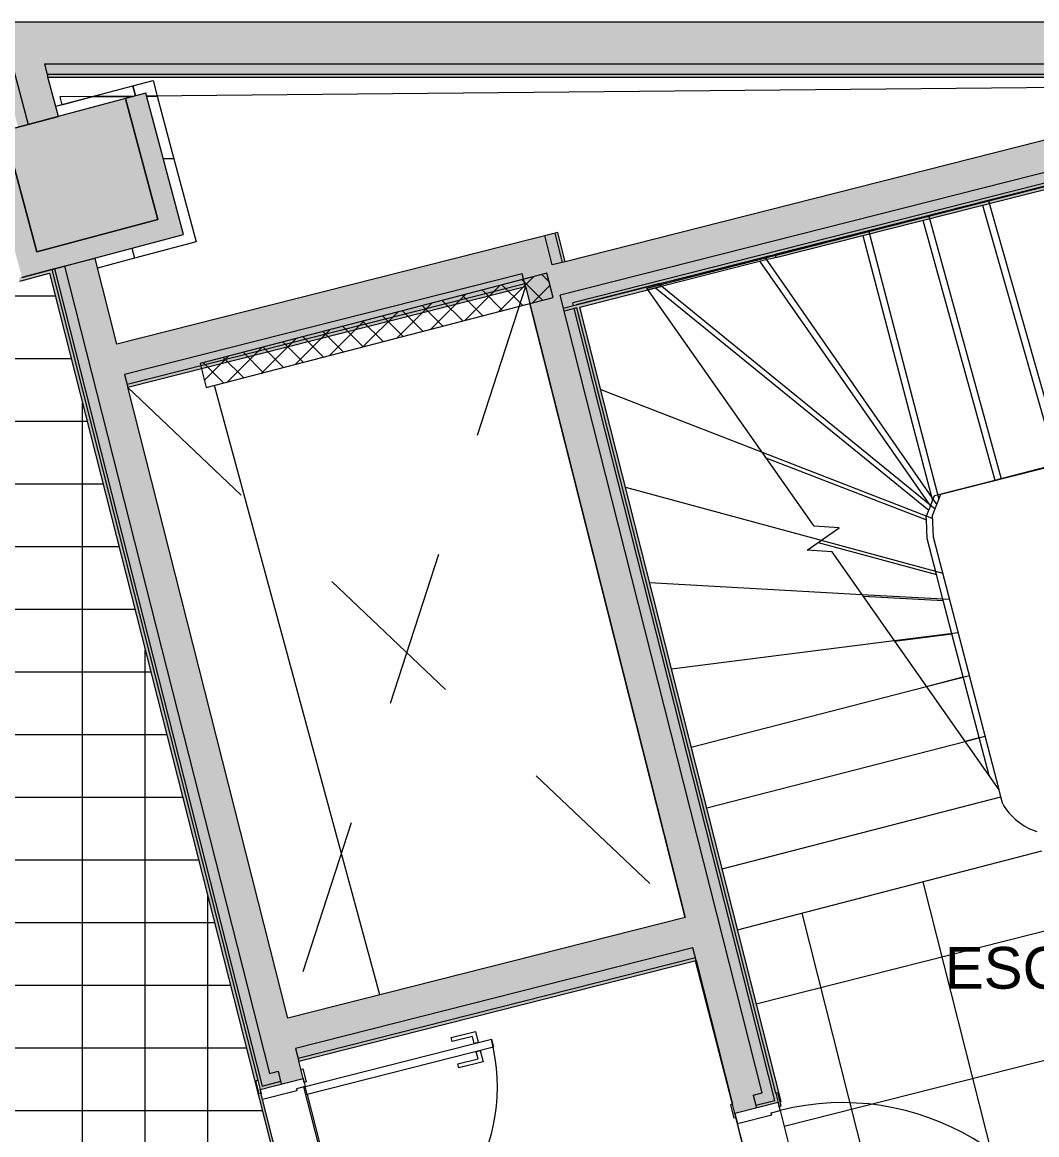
# Model space of a CAD drawing. Header units: metres. Extents: x -227.9 to -140, y 38 to 92.1.
# Drawn here: x -161.39 to -156.53, y 63.78 to 69.11 of the extents above; entities that cross this region are included whole.
import ezdxf

# ---------------------------------------------------------------- set-up
doc = ezdxf.new("R2010")
doc.units = ezdxf.units.M
doc.linetypes.add('JIS_02_0.7', pattern=[1.35, 0.75, -0.6])
doc.linetypes.add('Overhead', pattern=[0.003969, 0.002381, -0.001587])
for name, color, linetype, lineweight in [('A-AREA-IDEN', 7, 'Continuous', 9), ('A-DOOR', 7, 'Continuous', 5), ('A-FLOR', 7, 'Continuous', 5), ('A-FLOR-PATT', 7, 'Continuous', 5), ('A-WALL', 7, 'Continuous', 5), ('A-WALL-PATT', 7, 'Continuous', 13), ('I-WALL', 7, 'Continuous', 5), ('S-COLS', 7, 'Continuous', 5), ('S-STRS', 7, 'Continuous', 5), ('S-STRS-MBND', 7, 'Overhead', 5)]:
    doc.layers.add(name, color=color, linetype=linetype, lineweight=lineweight)
doc.layers.add('A-DETL', color=94, linetype='Continuous', lineweight=5, true_color=0x00a600)
doc.layers.add('A-DETL-MBND', color=9, linetype='Continuous', lineweight=5, true_color=0xc0c0c0)
doc.styles.add('Arial_1', font='arial.ttf', dxfattribs={"height": 0.2})

msp = doc.modelspace()

# ---------------------------------------------------------------- hatches: boundary and pattern name
at = {"layer": 'A-WALL', "true_color": 0xaaaaaa}
msp.add_hatch(color=253, dxfattribs=at).paths.add_polyline_path([(-147.8926, 68.9108), (-147.8556, 68.9108), (-147.8556, 69.1108), (-169.8891, 69.1108), (-169.8891, 68.9108), (-149.5372, 68.9108)])
h = msp.add_hatch(color=253, dxfattribs=at)
h.paths.add_polyline_path([(-147.8556, 68.8608), (-147.8556, 68.9108), (-149.7331, 68.9108), (-149.7204, 68.8608), (-147.8926, 68.8608)])
h.paths.add_polyline_path([(-150.3594, 68.8608), (-149.8236, 68.8608), (-149.8363, 68.9108), (-154.407, 68.9108), (-154.3944, 68.8608), (-151.1817, 68.8608)])
h.paths.add_polyline_path([(-154.5491, 68.8608), (-154.5545, 68.8821), (-154.6387, 68.8608), (-154.6007, 68.8608)])
h.paths.add_polyline_path([(-155.2931, 68.8608), (-155.2496, 68.8608), (-155.0522, 68.9108), (-161.2828, 68.9108), (-161.2694, 68.8608), (-156.1154, 68.8608)])
h.paths.add_polyline_path([(-161.4764, 68.8608), (-161.4247, 68.8608), (-161.438, 68.9108), (-169.8891, 68.9108), (-169.8891, 68.8608), (-161.8714, 68.8608)])
h = msp.add_hatch(color=253, dxfattribs=at)
h.paths.add_polyline_path([(-147.8556, 68.8478), (-147.8556, 68.8608), (-149.6689, 68.8608), (-149.6656, 68.8478), (-147.8926, 68.8478)])
h.paths.add_polyline_path([(-149.8203, 68.8478), (-149.8236, 68.8608), (-154.3944, 68.8608), (-154.3911, 68.8478), (-150.3594, 68.8478)])
h.paths.add_polyline_path([(-156.1154, 68.8478), (-155.301, 68.8478), (-155.2496, 68.8608), (-161.2694, 68.8608), (-161.266, 68.8478), (-157.76, 68.8478)])
h.paths.add_polyline_path([(-161.473, 68.8478), (-161.4764, 68.8608), (-169.8891, 68.8608), (-169.8891, 68.8478), (-161.4864, 68.8478)])
at = {"layer": 'I-WALL', "true_color": 0xaaaaaa}
for points in [[(-161.3608, 68.6213), (-161.2159, 68.6599), (-161.2828, 68.9108), (-161.438, 68.9108), (-161.3762, 68.679)], [(-158.8137, 67.8033), (-154.4413, 68.9108), (-155.0522, 68.9108), (-158.8505, 67.9487), (-158.8319, 67.8752)], [(-161.4092, 68.6084), (-161.3608, 68.6213), (-161.4247, 68.8608), (-161.4764, 68.8608), (-161.428, 68.679)], [(-158.7529, 67.7671), (-154.4351, 68.8608), (-154.6387, 68.8608), (-158.7652, 67.8156)], [(-158.7371, 67.7577), (-154.4335, 68.8478), (-154.4864, 68.8478), (-158.7403, 67.7703)], [(-157.78, 67.9846), (-154.5964, 68.791), (-154.6001, 68.8056), (-157.7836, 67.9991)], [(-160.8996, 67.424), (-158.9946, 67.9066), (-159.0314, 68.052), (-160.9365, 67.5694)], [(-159.6863, 61.7184), (-159.6718, 61.7221), (-159.9931, 62.9878), (-160.0028, 62.9854), (-160.0188, 63.0484), (-160.0091, 63.0508), (-160.2453, 63.9813), (-160.255, 63.9789), (-160.271, 64.0419), (-160.2613, 64.0443), (-161.2471, 67.9272), (-161.2616, 67.9233), (-159.69, 61.7329)], [(-161.4013, 67.8706), (-161.2579, 67.9088), (-161.2616, 67.9233), (-161.4052, 67.8851)], [(-160.8873, 67.3755), (-158.9823, 67.8581), (-158.9946, 67.9066), (-160.8996, 67.424)], [(-160.8841, 67.3629), (-158.9791, 67.8455), (-158.9823, 67.8581), (-160.8873, 67.3755)], [(-158.7945, 67.7277), (-158.3315, 67.845), (-158.3352, 67.8595), (-158.7982, 67.7423)], [(-157.9778, 64.7603), (-157.9632, 64.764), (-158.7189, 67.7469), (-158.7334, 67.7432), (-158.0203, 64.9283)], [(-160.0802, 64.1963), (-158.1768, 64.6785), (-158.2136, 64.8239), (-160.1171, 64.3417)], [(-160.0678, 64.1478), (-158.1645, 64.63), (-158.1768, 64.6785), (-160.0802, 64.1963)], [(-160.0647, 64.1352), (-158.1613, 64.6174), (-158.1645, 64.63), (-160.0678, 64.1478)]]:
    msp.add_hatch(color=253, dxfattribs=at).paths.add_polyline_path(points)
h = msp.add_hatch(color=253, dxfattribs=at)
h.paths.add_polyline_path([(-157.6334, 62.5337), (-157.488, 62.5705), (-157.5035, 62.6316), (-157.5457, 62.6209), (-157.5535, 62.6518), (-157.6567, 62.6257), (-157.6457, 62.582)])
h.paths.add_polyline_path([(-157.976, 63.8858), (-157.8727, 63.912), (-157.8882, 63.9731), (-157.846, 63.9837), (-158.886, 68.0889), (-159.0314, 68.052), (-157.9767, 63.8886)])
h = msp.add_hatch(color=253, dxfattribs=at)
h.paths.add_polyline_path([(-157.5003, 62.619), (-157.4518, 62.6313), (-157.4597, 62.6622), (-157.5503, 62.6392), (-157.5457, 62.6209), (-157.5035, 62.6316), (-157.502, 62.6257)])
h.paths.add_polyline_path([(-157.8759, 63.9246), (-157.7853, 63.9476), (-158.746, 67.74), (-158.7945, 67.7277), (-157.846, 63.9837), (-157.8882, 63.9731), (-157.8794, 63.9381)])
h.paths.add_polyline_path([(-158.7982, 67.7423), (-158.7497, 67.7545), (-158.7652, 67.8156), (-158.8137, 67.8033)])
h.paths.add_polyline_path([(-158.8505, 67.9487), (-158.802, 67.961), (-158.8375, 68.1011), (-158.886, 68.0889)])
h = msp.add_hatch(color=253, dxfattribs=at)
h.paths.add_polyline_path([(-157.5503, 62.6392), (-157.4597, 62.6622), (-157.455, 62.6439), (-157.4424, 62.647), (-157.4503, 62.678), (-157.5535, 62.6518)])
h.paths.add_polyline_path([(-157.8727, 63.912), (-157.7695, 63.9381), (-158.7334, 67.7432), (-158.746, 67.74), (-157.7853, 63.9476), (-157.8759, 63.9246)])
h.paths.add_polyline_path([(-158.7497, 67.7545), (-158.7371, 67.7577), (-158.7403, 67.7703), (-158.7529, 67.7671)])
h.paths.add_polyline_path([(-158.802, 67.961), (-158.7894, 67.9642), (-158.8249, 68.1043), (-158.8375, 68.1011)])
h = msp.add_hatch(color=253, dxfattribs=at)
h.paths.add_polyline_path([(-159.5745, 61.5951), (-159.4291, 61.6321), (-159.7977, 63.0839), (-159.901, 63.0577), (-159.8854, 62.9966), (-159.9276, 62.9859), (-159.6045, 61.7134)])
h.paths.add_polyline_path([(-160.147, 64.0269), (-160.0438, 64.0531), (-161.0407, 67.9796), (-161.1861, 67.9427), (-160.2047, 64.0773), (-160.1625, 64.088), (-160.1502, 64.0395)])
h = msp.add_hatch(color=253, dxfattribs=at)
h.paths.add_polyline_path([(-159.672, 61.723), (-159.6594, 61.7262), (-159.9884, 63.022), (-159.8978, 63.0451), (-159.901, 63.0577), (-160.0042, 63.0314), (-159.8077, 62.2574)])
h.paths.add_polyline_path([(-160.2503, 64.0007), (-160.147, 64.0269), (-160.1502, 64.0395), (-160.2408, 64.0165), (-161.2345, 67.9304), (-161.2471, 67.9272), (-160.251, 64.0035)])
h = msp.add_hatch(color=253, dxfattribs=at)
h.paths.add_polyline_path([(-159.6594, 61.7262), (-159.6109, 61.7385), (-159.9276, 62.9859), (-159.8854, 62.9966), (-159.8978, 63.0451), (-159.9884, 63.022), (-159.8077, 62.3103)])
h.paths.add_polyline_path([(-160.2408, 64.0165), (-160.1502, 64.0395), (-160.1625, 64.088), (-160.2047, 64.0773), (-161.1861, 67.9427), (-161.2345, 67.9304), (-160.2453, 64.0341)])
h = msp.add_hatch(color=253, dxfattribs=at)
h.paths.add_polyline_path([(-157.4364, 62.664), (-157.4316, 62.6653), (-157.4357, 62.6816), (-157.4406, 62.6804), (-157.4378, 62.6695)])
h.paths.add_polyline_path([(-157.7598, 63.9406), (-157.755, 63.9418), (-157.9632, 64.764), (-157.9778, 64.7603), (-157.7802, 63.9819), (-157.7709, 63.9842), (-157.76, 63.9413)])
at = {"layer": 'S-COLS', "true_color": 0x808080}
for points in [[(-161.3907, 67.8889), (-160.6177, 68.0949), (-160.7979, 68.7713), (-160.8946, 68.7456), (-160.74, 68.1658), (-161.3198, 68.0113), (-161.4743, 68.5911), (-161.571, 68.5653), (-161.4584, 68.1431)], [(-161.3198, 68.0113), (-160.74, 68.1658), (-160.8946, 68.7456), (-161.4743, 68.5911), (-161.3549, 68.1431)]]:
    msp.add_hatch(color=8, dxfattribs=at).paths.add_polyline_path(points)

# ---------------------------------------------------------------- linework, layer by layer
at = {"layer": 'A-DETL', "color": 7, "linetype": 'JIS_02_0.7'}
for p, q in [((-158.9791, 67.8455), (-160.1171, 64.3417)), ((-160.885, 67.3627), (-158.2136, 64.8239))]:
    msp.add_line(p, q, dxfattribs=at)
at = {"layer": 'A-DETL-MBND', "lineweight": 9}
for p, q in [((-160.8593, 68.8067), (-160.7627, 68.8325)), ((-160.7627, 68.8325), (-160.7424, 68.7564)), ((-161.2288, 68.7083), (-160.8591, 68.8068)), ((-160.8464, 68.7584), (-160.8593, 68.8067)), ((-160.8591, 68.8068), (-160.8462, 68.7585)), ((-160.7424, 68.7564), (-160.6626, 68.4572)), ((-160.7424, 68.7564), (-160.6626, 68.4572)), ((-160.6626, 68.4572), (-160.5566, 68.0595)), ((-160.5566, 68.0595), (-160.8516, 67.9808)), ((-160.8516, 67.9808), (-161.029, 67.9336)), ((-160.8516, 67.9808), (-161.029, 67.9336))]:
    msp.add_line(p, q, dxfattribs=at)
at = {"layer": 'A-DETL-MBND'}
msp.add_line((-158.2137, 64.8239), (-158.9585, 67.7642), dxfattribs=at)
at = {"layer": 'A-DOOR'}
for p, q in [((-159.3351, 64.2485), (-159.2188, 64.278)), ((-159.2332, 64.2537), (-159.3302, 64.2291)), ((-159.2246, 64.2198), (-159.2332, 64.2537)), ((-159.2188, 64.278), (-159.2052, 64.2247)), ((-160.034, 64.0143), (-159.1422, 64.2407)), ((-159.1324, 64.202), (-160.0241, 63.9756)), ((-159.3302, 64.2291), (-159.3351, 64.2485)), ((-159.2052, 64.2247), (-159.2246, 64.2198)), ((-159.1422, 64.2407), (-159.1324, 64.202)), ((-159.3031, 64.1225), (-159.2062, 64.1471)), ((-159.2148, 64.181), (-159.1954, 64.186)), ((-159.2062, 64.1471), (-159.2148, 64.181)), ((-159.1954, 64.186), (-159.1819, 64.1327)), ((-159.2982, 64.1031), (-159.3031, 64.1225)), ((-159.1819, 64.1327), (-159.2982, 64.1031)), ((-160.0241, 63.9756), (-160.034, 64.0143))]:
    msp.add_line(p, q, dxfattribs=at)
at = {"layer": 'A-DOOR', "color": 9, "true_color": 0xc0c0c0}
for p, q in [((-160.0549, 64.0967), (-160.0452, 64.0992)), ((-160.0389, 64.0337), (-160.0549, 64.0967)), ((-160.0452, 64.0992), (-160.0292, 64.0362)), ((-160.271, 64.0419), (-160.2613, 64.0443)), ((-160.255, 63.9789), (-160.271, 64.0419)), ((-160.2613, 64.0443), (-160.2453, 63.9813)), ((-160.2503, 64.0007), (-160.0438, 64.0531)), ((-160.0438, 64.0531), (-160.034, 64.0143)), ((-160.2379, 63.9522), (-160.2503, 64.0007)), ((-160.074, 63.9939), (-160.2379, 63.9522)), ((-160.034, 64.0143), (-160.0765, 64.0035)), ((-160.0765, 64.0035), (-160.074, 63.9939)), ((-160.0292, 64.0362), (-160.0389, 64.0337)), ((-157.7709, 63.9842), (-157.7806, 63.9818)), ((-157.7549, 63.9212), (-157.7709, 63.9842)), ((-160.2453, 63.9813), (-160.255, 63.9789)), ((-157.7695, 63.9381), (-157.976, 63.8858)), ((-157.7806, 63.9818), (-157.7646, 63.9188)), ((-157.7597, 63.8994), (-157.7695, 63.9381)), ((-157.987, 63.9295), (-157.9967, 63.927)), ((-157.9967, 63.927), (-157.9808, 63.864)), ((-157.9711, 63.8665), (-157.987, 63.9295)), ((-157.976, 63.8858), (-157.9637, 63.8374)), ((-157.9637, 63.8374), (-157.7998, 63.8789)), ((-157.8022, 63.8886), (-157.7597, 63.8994)), ((-157.7998, 63.8789), (-157.8022, 63.8886)), ((-157.7646, 63.9188), (-157.7549, 63.9212)), ((-157.9808, 63.864), (-157.9711, 63.8665))]:
    msp.add_line(p, q, dxfattribs=at)
at = {"layer": 'A-DOOR'}
for centre, radius, start, end in [((-160.034, 64.0143), 0.92, 284.2454, 14.2454), ((-157.4601, 62.7167), 1.22, 14.2157, 104.2157)]:
    msp.add_arc(centre, radius, start, end, dxfattribs=at)
at = {"layer": 'A-FLOR', "lineweight": 9}
for p, q in [((-155.4584, 68.8079), (-160.7942, 68.7573)), ((-160.8525, 68.7568), (-161.2099, 68.7534)), ((-161.2099, 68.7534), (-161.2001, 68.7155)), ((-161.2001, 68.7155), (-161.0583, 68.7534)), ((-161.0583, 68.7534), (-160.858, 68.7553)), ((-160.7938, 68.756), (-160.7424, 68.7564)), ((-160.6626, 68.4572), (-160.7141, 68.4567)), ((-160.8646, 68.0291), (-160.8516, 67.9808)), ((-159.6771, 64.4531), (-160.4689, 67.3712))]:
    msp.add_line(p, q, dxfattribs=at)
at = {"layer": 'A-FLOR'}
for p, q in [((-157.9884, 63.9291), (-158.1648, 64.6165)), ((-160.0423, 64.0122), (-159.8136, 63.1211)), ((-157.7645, 63.9188), (-157.4699, 62.7555)), ((-157.6664, 62.6746), (-157.9722, 63.8662))]:
    msp.add_line(p, q, dxfattribs=at)
at = {"layer": 'A-FLOR-PATT', "color": 9, "linetype": 'Continuous', "true_color": 0xc0c0c0}
for p, q in [((-169.9741, 67.8), (-161.2303, 67.8)), ((-169.9741, 67.5), (-161.1541, 67.5)), ((-161.1, 61.3757), (-161.1, 67.2868)), ((-169.9741, 67.2), (-161.078, 67.2)), ((-169.9741, 66.9), (-161.0018, 66.9)), ((-169.9741, 66.6), (-160.9256, 66.6)), ((-169.9741, 66.3), (-160.8495, 66.3)), ((-160.8, 61.4517), (-160.8, 66.1051)), ((-169.9741, 66), (-160.7733, 66)), ((-169.9741, 65.7), (-160.6971, 65.7)), ((-169.9741, 65.4), (-160.621, 65.4)), ((-169.9741, 65.1), (-160.5448, 65.1)), ((-160.5, 61.5127), (-160.5, 64.9235)), ((-169.9741, 64.8), (-160.4687, 64.8)), ((-169.3391, 64.5), (-160.3925, 64.5)), ((-169.3391, 64.2), (-160.3163, 64.2)), ((-169.3391, 63.9), (-160.2402, 63.9))]:
    msp.add_line(p, q, dxfattribs=at)
at = {"layer": 'A-FLOR-PATT', "color": 7, "linetype": 'Continuous', "true_color": 0xffffff}
for p, q in [((-157.8736, 64.41), (-153.7657, 65.4505)), ((-156.5648, 62.9848), (-157.074, 64.9952)), ((-157.7407, 63.8247), (-153.6184, 64.8689)), ((-157.1464, 62.8375), (-157.6547, 64.8441))]:
    msp.add_line(p, q, dxfattribs=at)
at = {"layer": 'A-WALL', "lineweight": 13}
for p, q in [((-147.8556, 69.1108), (-169.8891, 69.1108)), ((-161.266, 68.8478), (-155.301, 68.8478))]:
    msp.add_line(p, q, dxfattribs=at)
at = {"layer": 'A-WALL'}
for p, q in [((-161.438, 68.9108), (-161.3608, 68.6213)), ((-155.0522, 68.9108), (-161.2828, 68.9108)), ((-161.2828, 68.9108), (-161.266, 68.8478)), ((-154.4413, 68.9108), (-158.8137, 67.8033)), ((-155.2496, 68.8608), (-161.2694, 68.8608)), ((-154.4351, 68.8608), (-158.7529, 67.7671)), ((-158.8505, 67.9487), (-158.886, 68.0889)), ((-158.802, 67.961), (-158.8375, 68.1011)), ((-161.2345, 67.9304), (-160.2408, 64.0165)), ((-161.1861, 67.9427), (-160.2047, 64.0773)), ((-158.7894, 67.9642), (-158.8505, 67.9487)), ((-158.9946, 67.9066), (-160.8996, 67.424)), ((-158.9791, 67.8455), (-158.9946, 67.9066)), ((-158.9823, 67.8581), (-160.8873, 67.3755)), ((-157.846, 63.9837), (-158.8137, 67.8033)), ((-158.7497, 67.7545), (-158.7529, 67.7671)), ((-158.7982, 67.7423), (-158.7371, 67.7577)), ((-158.7334, 67.7432), (-158.7945, 67.7277)), ((-157.7853, 63.9476), (-158.746, 67.74)), ((-157.7806, 63.9818), (-158.7334, 67.7432)), ((-160.8996, 67.424), (-160.8841, 67.3629)), ((-158.1768, 64.6785), (-160.0802, 64.1963)), ((-158.1613, 64.6174), (-158.1768, 64.6785)), ((-158.1645, 64.63), (-160.0678, 64.1478)), ((-160.0802, 64.1963), (-160.0647, 64.1352)), ((-160.2408, 64.0165), (-160.1502, 64.0395)), ((-160.2047, 64.0773), (-160.1625, 64.088)), ((-160.147, 64.0269), (-160.1625, 64.088)), ((-157.8882, 63.9731), (-157.846, 63.9837)), ((-157.8882, 63.9731), (-157.8727, 63.912)), ((-157.8759, 63.9246), (-157.7853, 63.9476))]:
    msp.add_line(p, q, dxfattribs=at)
at = {"layer": 'A-WALL', "color": 8, "lineweight": 15, "true_color": 0x7f7f7f}
for p, q in [((-158.877, 67.9095), (-160.5378, 67.4772)), ((-158.8468, 67.7933), (-158.877, 67.9095)), ((-160.5076, 67.3611), (-158.8468, 67.7933)), ((-160.5378, 67.4772), (-160.5076, 67.3611))]:
    msp.add_line(p, q, dxfattribs=at)
at = {"layer": 'A-WALL-PATT', "linetype": 'Continuous', "lineweight": 9}
for p, q in [((-159.1072, 67.7255), (-158.9396, 67.8932)), ((-158.8978, 67.78), (-158.9962, 67.8784)), ((-158.8665, 67.8689), (-158.9008, 67.9033)), ((-159.2698, 67.6832), (-159.1021, 67.8509)), ((-159.0886, 67.7304), (-159.187, 67.8288)), ((-158.9932, 67.7552), (-159.0916, 67.8536)), ((-158.9447, 67.7678), (-158.8618, 67.8508)), ((-159.5948, 67.5987), (-159.4271, 67.7663)), ((-159.4323, 67.6409), (-159.2646, 67.8086)), ((-159.2794, 67.6807), (-159.3777, 67.7791)), ((-159.184, 67.7056), (-159.2824, 67.804)), ((-159.7573, 67.5564), (-159.5896, 67.724)), ((-159.4701, 67.6311), (-159.5685, 67.7295)), ((-159.3747, 67.6559), (-159.4731, 67.7543)), ((-159.9198, 67.5141), (-159.7521, 67.6817)), ((-159.6609, 67.5814), (-159.7593, 67.6798)), ((-159.5655, 67.6063), (-159.6639, 67.7047)), ((-160.0823, 67.4718), (-159.9146, 67.6394)), ((-159.8517, 67.5318), (-159.95, 67.6302)), ((-159.7563, 67.5566), (-159.8547, 67.655)), ((-160.4073, 67.3872), (-160.2396, 67.5548)), ((-160.2448, 67.4295), (-160.0771, 67.5971)), ((-160.1378, 67.4573), (-160.2362, 67.5557)), ((-160.0424, 67.4821), (-160.1408, 67.5805)), ((-159.947, 67.507), (-160.0454, 67.6054)), ((-160.5171, 67.3976), (-160.4021, 67.5125)), ((-160.3286, 67.4077), (-160.427, 67.5061)), ((-160.2332, 67.4325), (-160.3316, 67.5309)), ((-160.4239, 67.3828), (-160.5223, 67.4812))]:
    msp.add_line(p, q, dxfattribs=at)
at = {"layer": 'I-WALL', "lineweight": 13}
for p, q in [((-161.2159, 68.6599), (-161.266, 68.8478)), ((-155.301, 68.8478), (-158.7894, 67.9642)), ((-158.7371, 67.7577), (-154.4335, 68.8478)), ((-154.6001, 68.8056), (-157.7836, 67.9991)), ((-157.78, 67.9846), (-154.611, 68.7874)), ((-161.4217, 68.6051), (-161.2159, 68.6599)), ((-158.8249, 68.1043), (-160.9365, 67.5694)), ((-158.7894, 67.9642), (-158.8249, 68.1043)), ((-161.0407, 67.9796), (-161.2471, 67.9272)), ((-160.9365, 67.5694), (-161.0407, 67.9796)), ((-157.7836, 67.9991), (-157.78, 67.9846)), ((-161.2471, 67.9272), (-161.3907, 67.8889)), ((-161.2471, 67.9272), (-160.2613, 64.0443)), ((-161.4013, 67.8706), (-161.2579, 67.9088)), ((-161.2579, 67.9088), (-159.69, 61.7329)), ((-160.8841, 67.3629), (-158.9791, 67.8455)), ((-158.9791, 67.8455), (-158.2136, 64.8239)), ((-158.3352, 67.8595), (-158.7371, 67.7577)), ((-158.7189, 67.7469), (-158.3315, 67.845)), ((-158.3315, 67.845), (-158.3352, 67.8595)), ((-157.755, 63.9418), (-158.7189, 67.7469)), ((-160.1171, 64.3417), (-160.8841, 67.3629)), ((-158.2136, 64.8239), (-160.1171, 64.3417)), ((-160.0647, 64.1352), (-158.1613, 64.6174)), ((-158.1613, 64.6174), (-157.987, 63.9295)), ((-160.0549, 64.0967), (-160.0647, 64.1352)), ((-160.0165, 63.0799), (-160.2379, 63.9522)), ((-157.7598, 63.9406), (-157.755, 63.9418))]:
    msp.add_line(p, q, dxfattribs=at)
at = {"layer": 'I-WALL'}
for p, q in [((-158.3351, 67.8594), (-157.8315, 67.987)), ((-157.8278, 67.9724), (-158.3912, 67.8297)), ((-160.0241, 63.9756), (-159.8076, 63.1226)), ((-157.7597, 63.8994), (-157.4699, 62.7555)), ((-157.669, 62.6741), (-157.9637, 63.8374))]:
    msp.add_line(p, q, dxfattribs=at)
for points in [[(-157.8315, 67.987), (-157.8155, 67.991), (-157.7996, 67.9951), (-157.7836, 67.9991)], [(-157.78, 67.9846), (-157.7959, 67.9805), (-157.8119, 67.9765), (-157.8278, 67.9724)]]:
    msp.add_open_spline(points, degree=3, dxfattribs=at)
at = {"layer": 'S-COLS', "color": 8, "lineweight": 15, "true_color": 0x7f7f7f}
for p, q in [((-160.8946, 68.7456), (-161.4743, 68.5911)), ((-160.74, 68.1658), (-160.8946, 68.7456)), ((-161.4743, 68.5911), (-161.3198, 68.0113)), ((-161.3198, 68.0113), (-160.74, 68.1658))]:
    msp.add_line(p, q, dxfattribs=at)
at = {"layer": 'S-COLS', "lineweight": 9}
for p, q in [((-160.7979, 68.7713), (-160.8946, 68.7456)), ((-160.8946, 68.7456), (-160.74, 68.1658)), ((-160.6177, 68.0949), (-160.7979, 68.7713)), ((-161.3198, 68.0113), (-161.4743, 68.5911)), ((-160.74, 68.1658), (-161.3198, 68.0113)), ((-161.3907, 67.8889), (-160.6177, 68.0949))]:
    msp.add_line(p, q, dxfattribs=at)
at = {"layer": 'S-STRS', "color": 8, "lineweight": 18, "true_color": 0x7f7f7f}
for p, q in [((-156.7901, 68.2353), (-156.4353, 66.9942)), ((-156.7901, 68.2353), (-156.4353, 66.9942)), ((-157.0754, 68.163), (-156.7306, 66.9186)), ((-157.0754, 68.163), (-156.7306, 66.9186)), ((-157.3628, 68.0902), (-157.0292, 66.8204)), ((-157.3628, 68.0902), (-157.0292, 66.8204)), ((-157.856, 67.9653), (-157.0396, 66.7936)), ((-157.856, 67.9653), (-157.0396, 66.7936)), ((-158.3556, 67.8387), (-157.0471, 66.7743)), ((-158.3556, 67.8387), (-157.0471, 66.7743)), ((-158.6189, 67.3522), (-157.8454, 67.0516)), ((-158.6189, 67.3522), (-157.8454, 67.0516)), ((-157.8272, 67.0256), (-157.0588, 66.7279)), ((-157.8272, 67.0256), (-157.0588, 66.7279)), ((-156.7306, 66.9186), (-156.4353, 66.9942)), ((-157.0198, 66.8446), (-156.7306, 66.9186)), ((-158.5002, 66.8837), (-157.5623, 66.6303)), ((-158.5002, 66.8837), (-157.5623, 66.6303)), ((-157.0396, 66.7936), (-157.0292, 66.8204)), ((-157.0292, 66.8204), (-157.0198, 66.8446)), ((-157.0593, 66.7427), (-157.0471, 66.7743)), ((-157.0471, 66.7743), (-157.0396, 66.7936)), ((-157.0588, 66.7279), (-157.0593, 66.7427)), ((-157.0556, 66.6388), (-157.0588, 66.7279)), ((-157.5776, 66.6195), (-157.0107, 66.4669)), ((-157.5776, 66.6195), (-157.0107, 66.4669)), ((-157.0107, 66.4669), (-157.0556, 66.6388)), ((-156.9779, 66.3413), (-157.0107, 66.4669)), ((-158.3846, 66.4272), (-157.3678, 66.3708)), ((-158.3846, 66.4272), (-157.3678, 66.3708)), ((-157.3618, 66.3622), (-156.9779, 66.3413)), ((-157.3618, 66.3622), (-156.9779, 66.3413)), ((-156.9365, 66.1827), (-156.9779, 66.3413)), ((-157.2112, 66.1475), (-156.9365, 66.1827)), ((-157.2112, 66.1475), (-156.9365, 66.1827)), ((-156.8826, 65.9762), (-156.9365, 66.1827)), ((-158.2801, 66.0146), (-157.2129, 66.15)), ((-158.2801, 66.0146), (-157.2129, 66.15)), ((-157.0589, 65.9305), (-156.8826, 65.9762)), ((-157.0589, 65.9305), (-156.8826, 65.9762)), ((-156.8068, 65.6859), (-156.8826, 65.9762)), ((-158.1849, 65.6391), (-157.0582, 65.9295)), ((-158.1849, 65.6391), (-157.0582, 65.9295)), ((-158.1113, 65.3482), (-156.8741, 65.6671)), ((-158.1113, 65.3482), (-156.8741, 65.6671)), ((-156.8749, 65.6683), (-156.8068, 65.6859)), ((-156.8749, 65.6683), (-156.8068, 65.6859)), ((-156.7591, 65.5031), (-156.8068, 65.6859)), ((-156.7023, 65.4016), (-156.7108, 65.4344)), ((-158.0376, 65.0574), (-156.7023, 65.4016)), ((-158.0376, 65.0574), (-156.7023, 65.4016)), ((-156.6933, 65.367), (-156.7023, 65.4016)), ((-157.9632, 64.7639), (-156.5058, 65.1422)), ((-157.9632, 64.7639), (-156.5058, 65.1422))]:
    msp.add_line(p, q, dxfattribs=at)
msp.add_arc((-156.4421, 65.5112), 0.2896, 209.8675, 252.2442, dxfattribs=at)
at = {"layer": 'S-STRS-MBND', "color": 8, "linetype": 'Continuous', "lineweight": 18, "true_color": 0x7f7f7f}
for p, q in [((-158.3971, 67.8379), (-155.1992, 68.6536)), ((-156.7623, 68.2549), (-156.405, 66.9999)), ((-156.7623, 68.2549), (-156.405, 66.9999)), ((-157.0474, 68.1822), (-156.7003, 66.9246)), ((-157.0474, 68.1822), (-156.7003, 66.9246)), ((-157.3345, 68.1089), (-156.999, 66.8267)), ((-157.3345, 68.1089), (-156.999, 66.8267)), ((-157.8315, 67.9822), (-157.0094, 66.7999)), ((-157.8315, 67.9822), (-157.0094, 66.7999)), ((-157.597, 66.6975), (-158.3971, 67.8379)), ((-158.3338, 67.854), (-157.017, 66.7805)), ((-158.3338, 67.854), (-157.017, 66.7805)), ((-156.9897, 66.8508), (-155.6346, 67.1962)), ((-157.8454, 67.0516), (-157.0287, 66.7342)), ((-157.8454, 67.0516), (-157.0287, 66.7342)), ((-157.0292, 66.749), (-156.9897, 66.8508)), ((-157.0256, 66.6451), (-157.0292, 66.749)), ((-157.6307, 66.5823), (-157.4772, 66.69)), ((-157.4772, 66.69), (-157.597, 66.6975)), ((-157.5623, 66.6303), (-156.9809, 66.4732)), ((-157.5623, 66.6303), (-156.9809, 66.4732)), ((-156.7108, 65.4344), (-157.0256, 66.6451)), ((-157.5109, 66.5747), (-157.6307, 66.5823)), ((-156.7108, 65.4344), (-157.5109, 66.5747)), ((-157.3678, 66.3708), (-156.9483, 66.3475)), ((-157.3678, 66.3708), (-156.9483, 66.3475)), ((-157.2129, 66.15), (-156.907, 66.1888)), ((-157.2129, 66.15), (-156.907, 66.1888)), ((-157.0582, 65.9295), (-156.8533, 65.9823)), ((-157.0582, 65.9295), (-156.8533, 65.9823)), ((-156.8741, 65.6671), (-156.7778, 65.6919)), ((-156.8741, 65.6671), (-156.7778, 65.6919))]:
    msp.add_line(p, q, dxfattribs=at)

# ---------------------------------------------------------------- texts
at = {"layer": 'A-AREA-IDEN', "color": 164, "true_color": 0x0029a5, "style": 'Arial_1'}
msp.add_text('ESCALIER E02', height=0.2, dxfattribs=at).set_placement((-156.9709, 64.4827))

doc.saveas('drawing.dxf')
